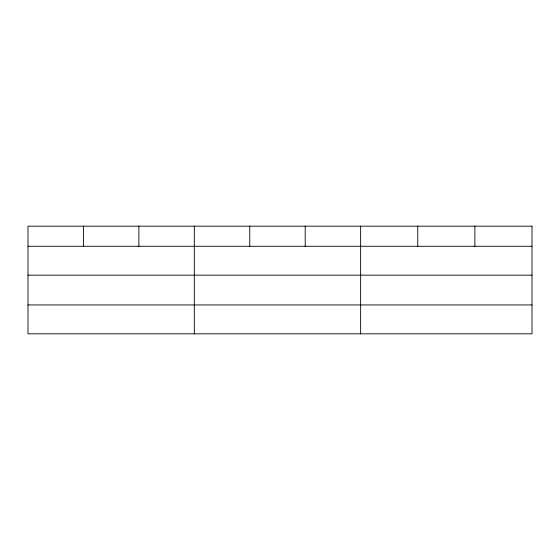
<?xml version="1.0" encoding="UTF-8"?>
<svg xmlns="http://www.w3.org/2000/svg" width="560" height="560" viewBox="0 0 560 560"><rect width="100%" height="100%" fill="white"/><g stroke="black" fill="none" stroke-linecap="round" stroke-linejoin="round"><path stroke-width="0.84" d="M28 246.274L532 246.274M28 275.163L532 275.163M28 304.934L532 304.934M474.88 226.17L474.88 246.274M417.76 226.17L417.76 246.274M360.64 226.17L360.64 333.83M305.2 226.17L305.2 246.274M249.76 226.17L249.76 246.274M194.32 226.17L194.32 333.83M138.88 226.17L138.88 246.274M83.44 226.17L83.44 246.274M532 226.17L28 226.17L28 333.83L532 333.83L532 226.17"/></g></svg>
